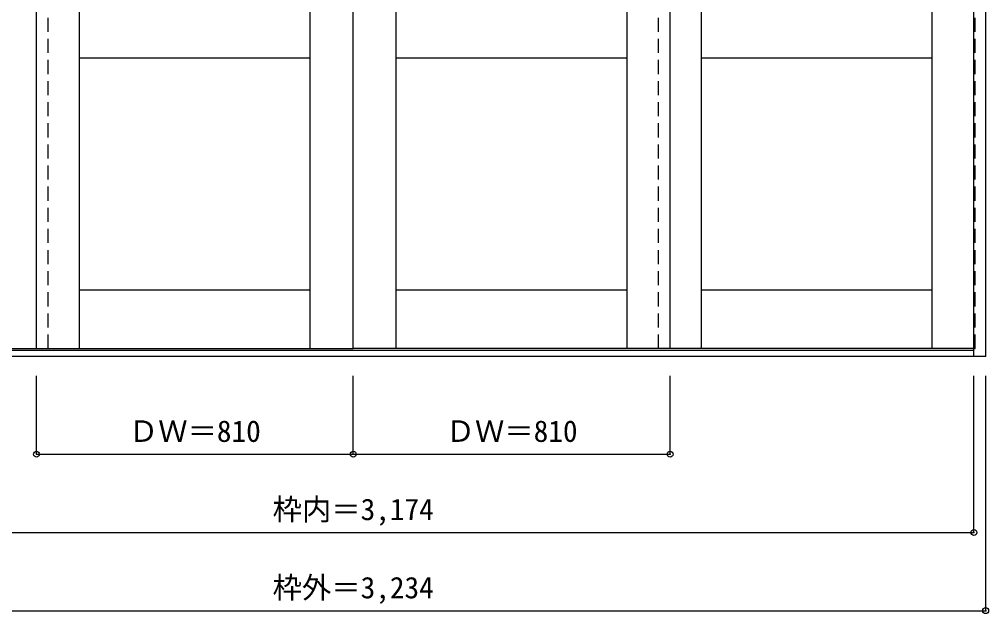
# Model space of a CAD drawing. Units: millimetres, scale not verified. Extents: x -2138 to 1648, y -1961 to 1177.
# Drawn here: x -830 to 1648, y -1961 to -442 of the extents above; entities that cross this region are included whole.
import ezdxf
from ezdxf.enums import TextEntityAlignment as Align

# ---------------------------------------------------------------- set-up
doc = ezdxf.new("R2010")
doc.units = ezdxf.units.MM
doc.header["$LTSCALE"] = 30
doc.header["$PDMODE"] = 32
doc.header["$PDSIZE"] = 15
doc.linetypes.add('DASHED1', pattern=[1.8, 1.2, -0.6])
doc.layers.add('0-0', color=4, linetype='DASHED1')
doc.layers.add('0-1_寸法', color=7, linetype='Continuous')
doc.styles.add('ＭＳ ゴシック', font='')
doc.styles.get('ＭＳ ゴシック').set_extended_font_data('MS Gothic')

msp = doc.modelspace()

# ---------------------------------------------------------------- linework, layer by layer
at = {"layer": '0-0', "color": 3, "linetype": 'Continuous'}
for p, q in [((1611, -1303.56), (1611, 743.44)), ((1641, -1303.56), (1641, 743.44)), ((-786, -1283.56), (-786, 699.44)), ((-676, -1283.56), (-676, 699.44)), ((-86, -1283.56), (-86, 699.44)), ((24, -1283.56), (24, 699.44)), ((134, -1283.56), (134, 699.44)), ((724, -1283.56), (724, 699.44)), ((834, -1283.56), (834, 699.44)), ((914, -1283.56), (914, 699.44)), ((1504, -1283.56), (1504, 699.44)), ((-676, -540.56), (-86, -540.56)), ((134, -540.56), (724, -540.56)), ((914, -540.56), (1504, -540.56)), ((-676, -1133.56), (-86, -1133.56)), ((134, -1133.56), (724, -1133.56)), ((914, -1133.56), (1504, -1133.56)), ((-1563, -1283.56), (24, -1283.56)), ((1611, -1288.56), (-1563, -1288.56)), ((1611, -1283.56), (24, -1283.56)), ((1641, -1303.56), (-1593, -1303.56))]:
    msp.add_line(p, q, dxfattribs=at)
at = {"layer": '0-0'}
for p, q in [((-756, -1283.56), (-756, 699.44)), ((804, -1283.56), (804, 699.44))]:
    msp.add_line(p, q, dxfattribs=at)
msp.add_lwpolyline([(1611, -1283.56), (1614, -1283.56), (1614, 699.44), (1611, 699.44)], dxfattribs=at)
at = {"layer": '0-1_寸法', "color": 4}
for p, q in [((-786, -1553.56), (-786, -1353.56)), ((24, -1553.56), (24, -1353.56)), ((834, -1553.56), (834, -1353.56)), ((-786, -1553.56), (834, -1553.56))]:
    msp.add_line(p, q, dxfattribs=at)
for points in [[(-1593, -1953.56), (1641, -1953.56), (1641, -1353.56)], [(-1563, -1753.56), (1611, -1753.56), (1611, -1353.56)]]:
    msp.add_lwpolyline(points, dxfattribs=at)
at = {"layer": '0-1_寸法'}
for p in [(-786, -1553.56), (24, -1553.56), (834, -1553.56), (1611, -1753.56), (1641, -1953.56)]:
    msp.add_point(p, dxfattribs=at)

# ---------------------------------------------------------------- texts
at = {"layer": '0-1_寸法', "style": 'ＭＳ ゴシック'}
for s, p in [('ＤＷ＝810', (-549.75, -1538.56)), ('ＤＷ＝810', (260.25, -1538.56)), ('枠内＝3,174', (-182.25, -1738.56)), ('枠外＝3,234', (-182.25, -1938.56))]:
    msp.add_text(s, height=54.99, dxfattribs=at).set_placement(p, align=Align.BOTTOM_LEFT)

doc.saveas('drawing.dxf')
